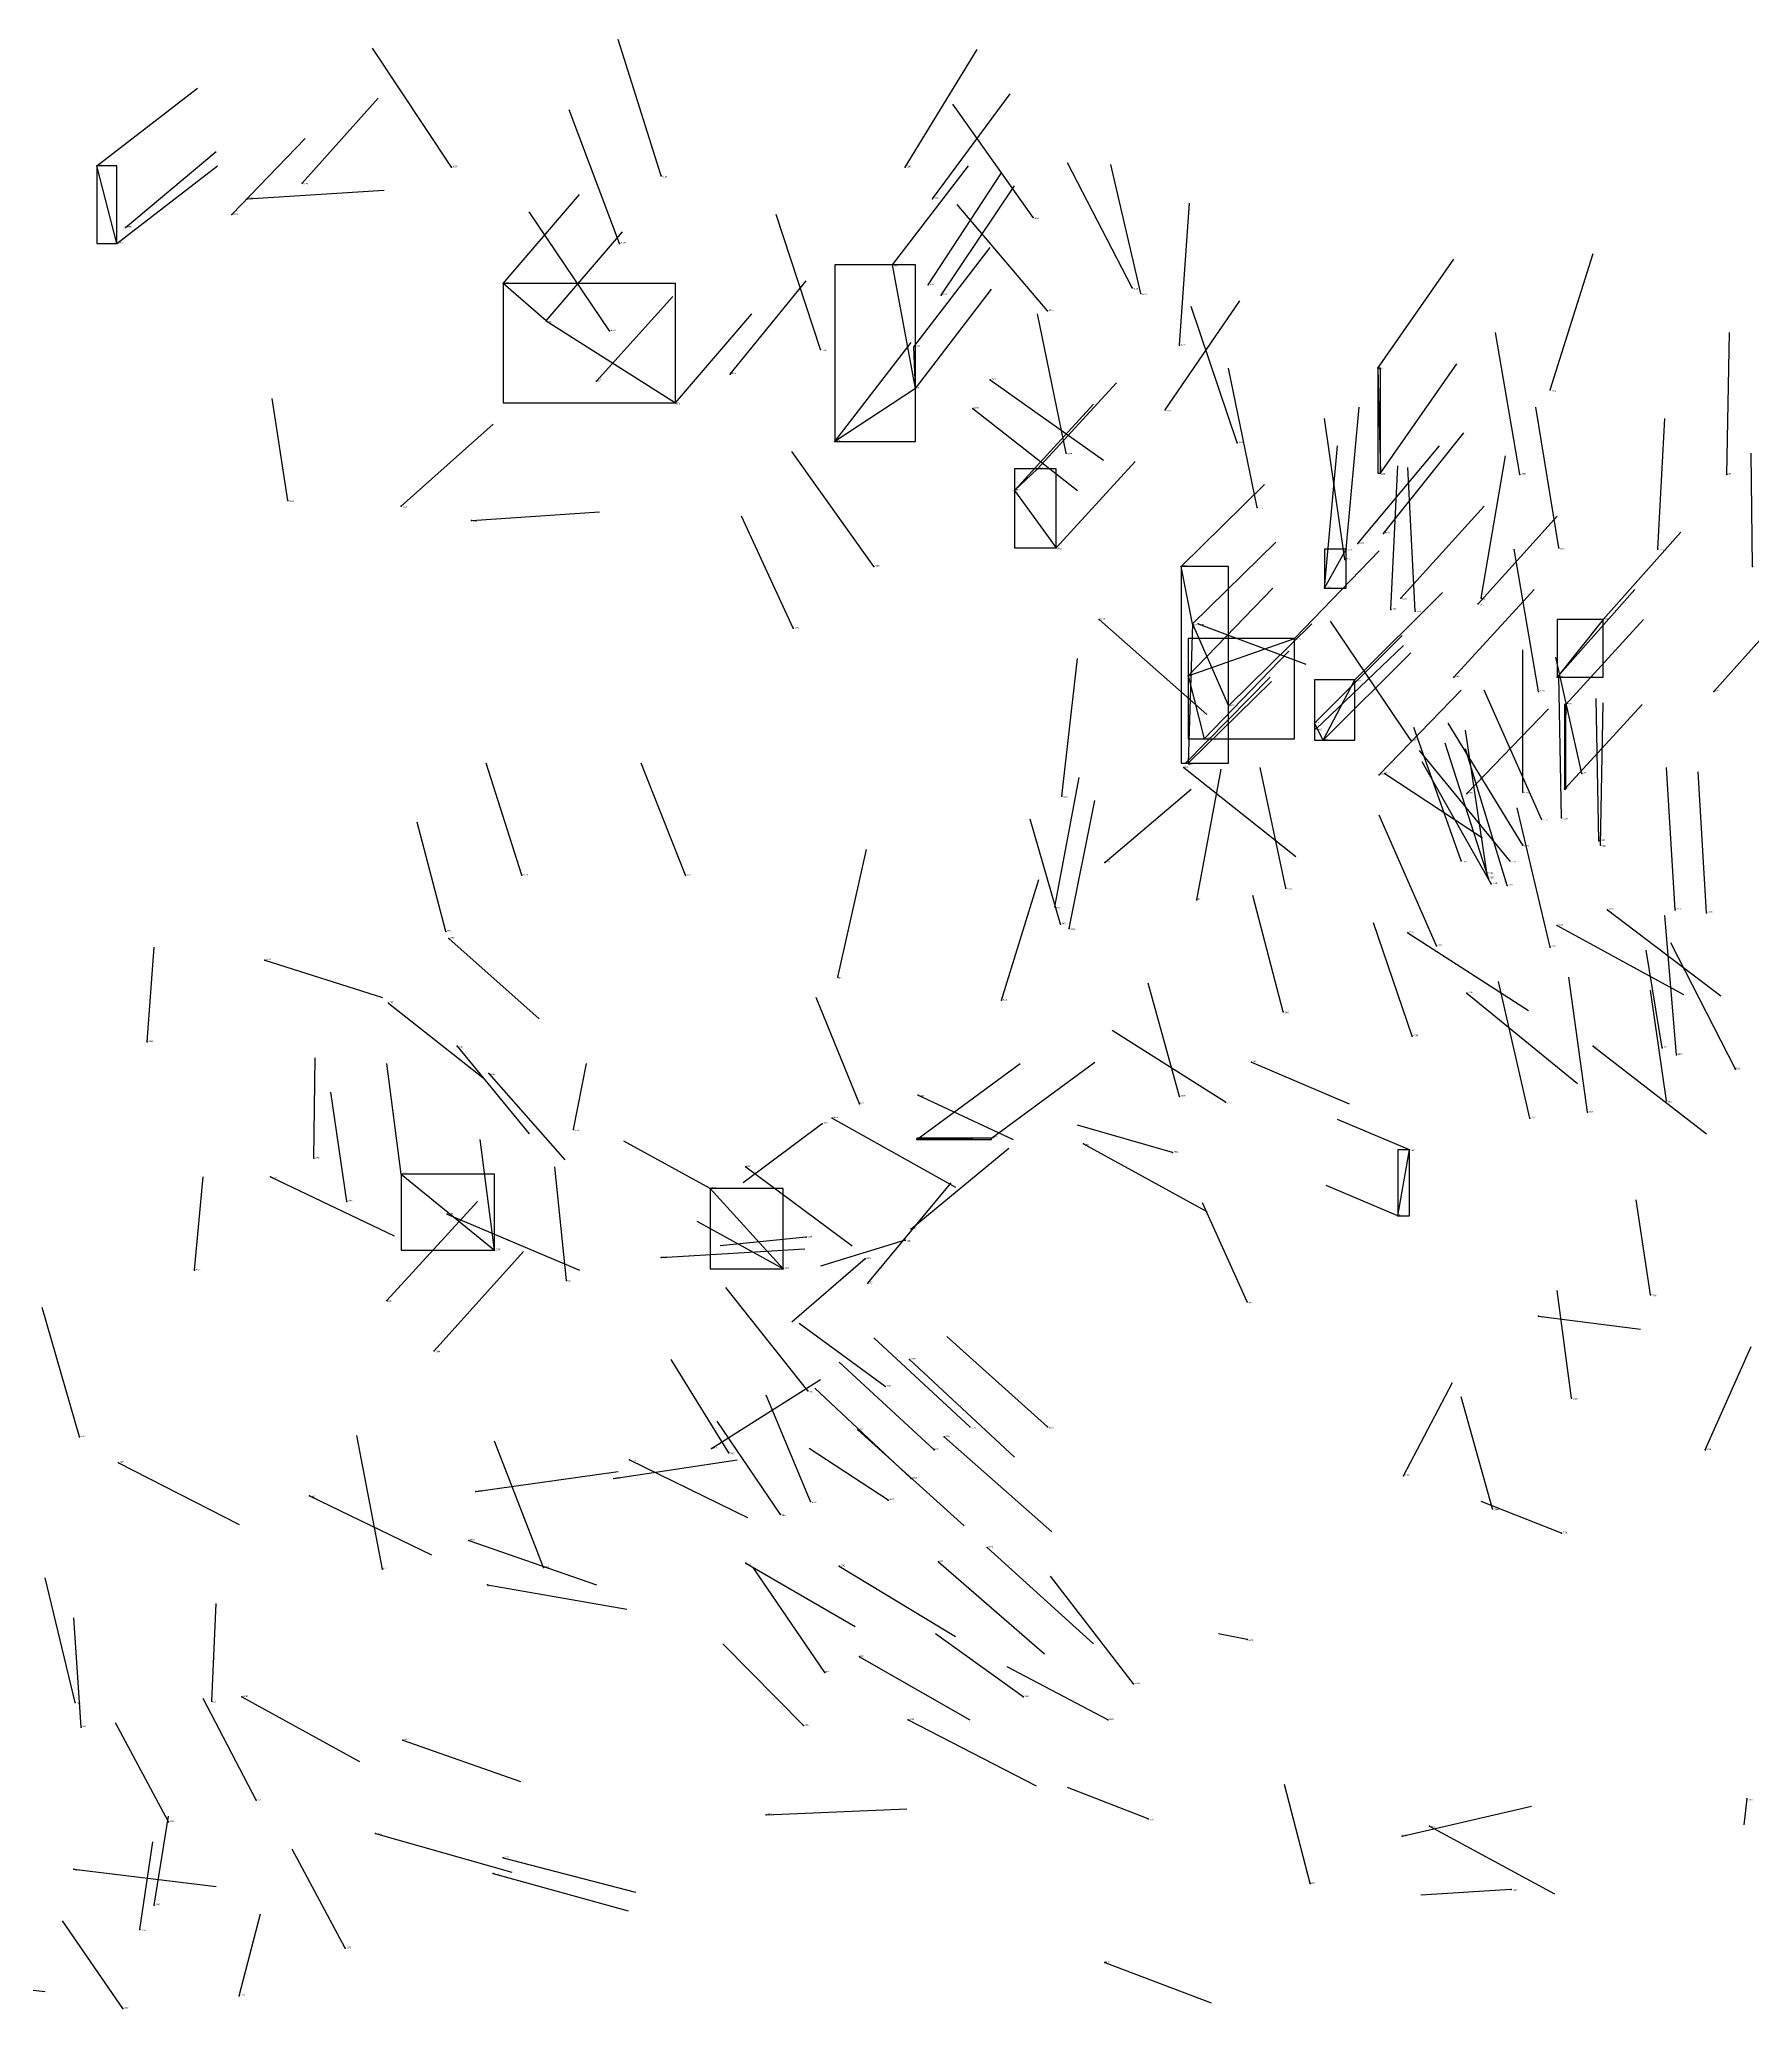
# Model space of a CAD drawing. Extents: x 59.1 to 70.8, y 600.3 to 605.1.
# Drawn here: x 61.235 to 62.428, y 603.716 to 605.087 of the extents above; entities that cross this region are included whole.
import ezdxf

# ---------------------------------------------------------------- set-up
doc = ezdxf.new("R2010")
doc.units = 0
for name, color, linetype in [('Clients', 3, 'CONTINUOUS'), ('Facilities', 3, 'CONTINUOUS'), ('Facilities_lines', 3, 'CONTINUOUS'), ('Min_max_boxes', 1, 'CONTINUOUS'), ('Normals', 1, 'CONTINUOUS'), ('Source_points', 5, 'CONTINUOUS'), ('Text', 3, 'CONTINUOUS')]:
    doc.layers.add(name, color=color, linetype=linetype)

msp = doc.modelspace()

# ---------------------------------------------------------------- linework, layer by layer
at = {"layer": 'Clients', "color": 5}
for p in [(61.275, 604.999, 457.229), (61.829, 604.93, 457.052), (61.558, 604.917, 456.92), (61.844, 604.873, 457.019), (61.678, 604.834, 456.999), (61.789, 604.807, 456.928), (61.93, 604.788, 456.965), (62.169, 604.785, 456.729), (61.943, 604.733, 456.991), (62.145, 604.732, 460.026), (62.03, 604.72, 456.937), (62.109, 604.67, 456.903), (62.151, 604.641, 456.849), (62.292, 604.643, 456.644), (62.063, 604.623, 456.929), (62.123, 604.611, 456.845), (62.046, 604.6, 456.766), (62.035, 604.583, 456.871), (62.297, 604.565, 456.701), (61.846, 604.321, 457.377), (62.189, 604.314, 460.9), (61.552, 604.244, 453.974), (61.753, 604.231, 457.969), (61.26, 603.929, 454.439)]:
    msp.add_point(p, dxfattribs=at)
at = {"layer": 'Facilities', "color": 3}
for p in [(61.522, 604.998, 459.392), (61.668, 604.992, 459.37), (61.838, 604.998, 457.149), (61.38, 604.976, 458.136), (61.418, 604.987, 456.957), (61.857, 604.976, 457.185), (61.369, 604.965, 457.099), (61.927, 604.963, 460.437), (61.295, 604.956, 457.148), (61.289, 604.945, 457.202), (61.639, 604.945, 459.293), (61.854, 604.916, 456.565), (61.863, 604.909, 456.713), (61.996, 604.914, 460.306), (62.002, 604.91, 457.872), (61.937, 604.898, 460.472), (61.588, 604.891, 456.952), (61.632, 604.884, 459.498), (61.779, 604.871, 459.21), (62.029, 604.874, 459.754), (61.716, 604.854, 456.981), (62.167, 604.858, 456.777), (61.623, 604.849, 456.987), (61.845, 604.844, 456.995), (61.897, 604.85, 460.519), (62.287, 604.843, 459.709), (61.885, 604.83, 460.569), (62.019, 604.829, 456.726), (61.95, 604.799, 459.043), (62.069, 604.806, 460.17), (62.266, 604.784, 457.962), (62.41, 604.784, 460.284), (61.914, 604.773, 456.916), (61.408, 604.766, 453.805), (61.487, 604.762, 457.308), (62.083, 604.761, 459.008), (61.536, 604.752, 458.11), (62.171, 604.743, 456.65), (62.153, 604.736, 456.72), (62.293, 604.733, 457.966), (62.362, 604.732, 460.613), (61.816, 604.72, 459.589), (62.144, 604.725, 458.962), (62.428, 604.72, 460.843), (62.13, 604.705, 460.041), (62.176, 604.69, 458.85), (62.183, 604.698, 456.712), (62.193, 604.689, 458.915), (62.237, 604.694, 456.641), (62.239, 604.698, 460.103), (61.76, 604.677, 453.87), (61.973, 604.683, 460.251), (62.038, 604.68, 456.94), (62.042, 604.68, 460.712), (62.324, 604.683, 456.658), (62.035, 604.644, 456.774), (62.22, 604.643, 456.691), (62.279, 604.633, 459.604), (62.401, 604.633, 456.62), (62.298, 604.624, 456.693), (62.124, 604.607, 456.898), (62.129, 604.599, 456.821), (62.19, 604.599, 459.836), (62.032, 604.58, 460.179), (62.033, 604.583, 456.818), (62.168, 604.575, 456.793), (62.172, 604.576, 460.505), (62.268, 604.563, 458.889), (62.309, 604.576, 460.473), (61.947, 604.56, 457.963), (62.229, 604.562, 456.747), (62.281, 604.544, 459.558), (62.295, 604.545, 458.752), (62.268, 604.526, 459.674), (62.321, 604.529, 458.69), (62.322, 604.526, 458.747), (61.977, 604.514, 457.193), (62.225, 604.515, 459.448), (62.259, 604.515, 459.838), (61.571, 604.505, 453.925), (61.685, 604.505, 453.83), (62.103, 604.496, 455.163), (62.243, 604.507, 459.078), (62.244, 604.503, 459.381), (62.246, 604.499, 459.502), (62.257, 604.498, 459.312), (61.942, 604.483, 458.097), (62.041, 604.488, 458.116), (62.327, 604.481, 460.169), (62.374, 604.481, 458.567), (61.946, 604.471, 453.807), (61.952, 604.468, 458.085), (62.292, 604.47, 460.373), (62.396, 604.479, 458.507), (61.518, 604.466, 453.894), (61.52, 604.461, 459.636), (62.188, 604.465, 460.366), (62.208, 604.456, 459.074), (62.287, 604.455, 459.195), (61.392, 604.446, 457.992), (61.791, 604.434, 458.142), (61.478, 604.416, 459.625), (61.905, 604.418, 458.019), (62.229, 604.423, 460.02), (62.101, 604.41, 455.111), (61.31, 604.389, 453.775), (61.526, 604.386, 459.578), (62.191, 604.393, 453.866), (62.317, 604.386, 460.11), (62.365, 604.385, 460.713), (62.079, 604.375, 460.689), (62.375, 604.38, 458.433), (61.548, 604.367, 459.518), (62.416, 604.37, 460.157), (61.806, 604.346, 453.939), (61.847, 604.352, 460.683), (62.029, 604.351, 455.253), (62.061, 604.347, 459.022), (62.368, 604.348, 455.217), (61.78, 604.332, 457.923), (61.787, 604.336, 457.567), (62.273, 604.336, 458.527), (62.313, 604.34, 458.445), (61.607, 604.328, 459.472), (61.898, 604.322, 457.347), (61.962, 604.318, 459.277), (61.426, 604.308, 453.947), (61.727, 604.302, 459.358), (62.024, 604.312, 460.559), (61.396, 604.295, 460.036), (61.487, 604.297, 453.957), (61.449, 604.278, 453.944), (61.702, 604.287, 457.948), (61.519, 604.269, 459.423), (62.181, 604.268, 460.866), (61.769, 604.253, 457.918), (61.838, 604.251, 457.999), (61.842, 604.259, 457.353), (61.668, 604.239, 457.663), (61.81, 604.238, 457.835), (61.343, 604.23, 453.949), (61.602, 604.223, 453.978), (61.812, 604.221, 457.401), (61.477, 604.209, 457.506), (62.076, 604.208, 455.037), (62.357, 604.213, 455.179), (62.279, 604.198, 460.564), (61.51, 604.174, 457.501), (61.841, 604.168, 459.528), (61.77, 604.146, 454.604), (61.824, 604.149, 457.993), (62.302, 604.141, 455.286), (61.263, 604.114, 454.608), (61.805, 604.119, 459.597), (61.865, 604.114, 459.516), (61.883, 604.121, 459.997), (61.937, 604.121, 460.024), (61.646, 604.098, 460.284), (61.703, 604.106, 457.341), (61.715, 604.103, 455.102), (61.858, 604.105, 460.01), (62.395, 604.105, 457.043), (61.29, 604.096, 460.005), (61.635, 604.085, 457.71), (61.842, 604.085, 459.95), (62.185, 604.087, 458.057), (61.423, 604.073, 459.931), (61.539, 604.076, 457.678), (61.772, 604.069, 455.308), (61.826, 604.07, 457.992), (61.751, 604.06, 455.055), (62.247, 604.064, 455.15), (61.534, 604.042, 459.887), (62.295, 604.047, 460.76), (61.895, 604.037, 459.749), (61.474, 604.022, 454.614), (61.586, 604.023, 454.554), (61.727, 604.026, 460.197), (61.792, 604.024, 460.319), (61.861, 604.027, 459.783), (61.547, 604.011, 457.987), (62.076, 603.973, 455.027), (61.806, 603.961, 460.043), (61.782, 603.95, 455.257), (61.376, 603.933, 460.016), (61.92, 603.933, 454.987), (61.997, 603.942, 455.146), (61.26, 603.929, 454.439), (61.355, 603.93, 454.185), (61.264, 603.912, 454.366), (61.767, 603.913, 455.063), (61.84, 603.917, 459.633), (61.979, 603.917, 460.533), (61.488, 603.903, 460.454), (61.386, 603.861, 455.297), (61.741, 603.851, 459.904), (62.424, 603.862, 454.977), (61.325, 603.846, 455.259), (61.469, 603.838, 459.32), (62.007, 603.848, 454.943), (62.184, 603.836, 456.685), (62.203, 603.843, 459.976), (61.259, 603.813, 459.409), (61.551, 603.81, 459.926), (61.558, 603.821, 459.874), (62.12, 603.803, 455.409), (62.26, 603.799, 456.603), (61.315, 603.788, 454.313), (61.305, 603.771, 454.319), (61.448, 603.758, 455.239), (61.977, 603.748, 460.426), (61.293, 603.716, 455.223), (61.374, 603.725, 454.369)]:
    msp.add_point(p, dxfattribs=at)
at = {"layer": 'Facilities_lines', "color": 3}
for p, q in [((61.289, 604.945, 457.202), (61.275, 604.999, 457.229)), ((61.845, 604.844, 456.995), (61.829, 604.93, 457.052)), ((61.588, 604.891, 456.952), (61.558, 604.917, 456.92)), ((61.588, 604.891, 456.952), (61.678, 604.834, 456.999)), ((61.845, 604.844, 456.995), (61.844, 604.873, 457.019)), ((62.167, 604.858, 456.777), (62.169, 604.785, 456.729)), ((61.845, 604.844, 456.995), (61.789, 604.807, 456.928)), ((61.914, 604.773, 456.916), (61.93, 604.788, 456.965)), ((61.914, 604.773, 456.916), (61.943, 604.733, 456.991)), ((62.13, 604.705, 460.041), (62.145, 604.732, 460.026)), ((62.038, 604.68, 456.94), (62.03, 604.72, 456.937)), ((62.038, 604.68, 456.94), (62.035, 604.583, 456.871)), ((62.038, 604.68, 456.94), (62.063, 604.623, 456.929)), ((62.324, 604.683, 456.658), (62.292, 604.643, 456.644)), ((62.035, 604.644, 456.774), (62.109, 604.67, 456.903)), ((62.035, 604.644, 456.774), (62.046, 604.6, 456.766)), ((62.129, 604.599, 456.821), (62.151, 604.641, 456.849)), ((62.298, 604.624, 456.693), (62.297, 604.565, 456.701)), ((62.129, 604.599, 456.821), (62.123, 604.611, 456.845)), ((61.898, 604.322, 457.347), (61.846, 604.321, 457.377)), ((62.181, 604.268, 460.866), (62.189, 604.314, 460.9)), ((61.487, 604.297, 453.957), (61.552, 604.244, 453.974)), ((61.702, 604.287, 457.948), (61.753, 604.231, 457.969)), ((61.26, 603.929, 454.439), (61.26, 603.929, 454.439))]:
    msp.add_line(p, q, dxfattribs=at)
at = {"layer": 'Min_max_boxes', "color": 1}
for p, q in [((61.289, 604.999, 457.202), (61.275, 604.999, 457.202)), ((61.275, 604.999, 457.202), (61.275, 604.945, 457.202)), ((61.289, 604.999, 457.229), (61.275, 604.999, 457.229)), ((61.275, 604.999, 457.229), (61.275, 604.945, 457.229)), ((61.275, 604.999, 457.202), (61.275, 604.999, 457.229)), ((61.289, 604.945, 457.202), (61.289, 604.999, 457.202)), ((61.289, 604.945, 457.229), (61.289, 604.999, 457.229)), ((61.289, 604.999, 457.202), (61.289, 604.999, 457.229)), ((61.275, 604.945, 457.202), (61.289, 604.945, 457.202)), ((61.275, 604.945, 457.229), (61.289, 604.945, 457.229)), ((61.275, 604.945, 457.202), (61.275, 604.945, 457.229)), ((61.289, 604.945, 457.202), (61.289, 604.945, 457.229)), ((61.845, 604.93, 456.928), (61.789, 604.93, 456.928)), ((61.789, 604.93, 456.928), (61.789, 604.807, 456.928)), ((61.845, 604.93, 457.052), (61.789, 604.93, 457.052)), ((61.789, 604.93, 457.052), (61.789, 604.807, 457.052)), ((61.789, 604.93, 456.928), (61.789, 604.93, 457.052)), ((61.845, 604.807, 456.928), (61.845, 604.93, 456.928)), ((61.845, 604.807, 457.052), (61.845, 604.93, 457.052)), ((61.845, 604.93, 456.928), (61.845, 604.93, 457.052)), ((61.678, 604.917, 456.92), (61.558, 604.917, 456.92)), ((61.558, 604.917, 456.92), (61.558, 604.834, 456.92)), ((61.678, 604.917, 456.999), (61.558, 604.917, 456.999)), ((61.558, 604.917, 456.999), (61.558, 604.834, 456.999)), ((61.558, 604.917, 456.92), (61.558, 604.917, 456.999)), ((61.678, 604.834, 456.92), (61.678, 604.917, 456.92)), ((61.678, 604.834, 456.999), (61.678, 604.917, 456.999)), ((61.678, 604.917, 456.92), (61.678, 604.917, 456.999)), ((62.169, 604.858, 456.729), (62.167, 604.858, 456.729)), ((62.167, 604.858, 456.729), (62.167, 604.785, 456.729)), ((62.169, 604.858, 456.777), (62.167, 604.858, 456.777)), ((62.167, 604.858, 456.777), (62.167, 604.785, 456.777)), ((62.167, 604.858, 456.729), (62.167, 604.858, 456.777)), ((62.169, 604.785, 456.729), (62.169, 604.858, 456.729)), ((62.169, 604.785, 456.777), (62.169, 604.858, 456.777)), ((62.169, 604.858, 456.729), (62.169, 604.858, 456.777)), ((61.558, 604.834, 456.92), (61.678, 604.834, 456.92)), ((61.558, 604.834, 456.999), (61.678, 604.834, 456.999)), ((61.558, 604.834, 456.92), (61.558, 604.834, 456.999)), ((61.678, 604.834, 456.92), (61.678, 604.834, 456.999)), ((61.789, 604.807, 456.928), (61.845, 604.807, 456.928)), ((61.789, 604.807, 457.052), (61.845, 604.807, 457.052)), ((61.789, 604.807, 456.928), (61.789, 604.807, 457.052)), ((61.845, 604.807, 456.928), (61.845, 604.807, 457.052)), ((61.943, 604.788, 456.916), (61.914, 604.788, 456.916)), ((61.914, 604.788, 456.916), (61.914, 604.733, 456.916)), ((61.943, 604.788, 456.991), (61.914, 604.788, 456.991)), ((61.914, 604.788, 456.991), (61.914, 604.733, 456.991)), ((61.914, 604.788, 456.916), (61.914, 604.788, 456.991)), ((61.943, 604.733, 456.916), (61.943, 604.788, 456.916)), ((61.943, 604.733, 456.991), (61.943, 604.788, 456.991)), ((61.943, 604.788, 456.916), (61.943, 604.788, 456.991)), ((62.167, 604.785, 456.729), (62.169, 604.785, 456.729)), ((62.167, 604.785, 456.777), (62.169, 604.785, 456.777)), ((62.167, 604.785, 456.729), (62.167, 604.785, 456.777)), ((62.169, 604.785, 456.729), (62.169, 604.785, 456.777)), ((61.914, 604.733, 456.916), (61.943, 604.733, 456.916)), ((61.914, 604.733, 456.991), (61.943, 604.733, 456.991)), ((61.914, 604.733, 456.916), (61.914, 604.733, 456.991)), ((61.943, 604.733, 456.916), (61.943, 604.733, 456.991)), ((62.145, 604.732, 460.026), (62.13, 604.732, 460.026)), ((62.13, 604.732, 460.026), (62.13, 604.705, 460.026)), ((62.145, 604.732, 460.041), (62.13, 604.732, 460.041)), ((62.13, 604.732, 460.041), (62.13, 604.705, 460.041)), ((62.13, 604.732, 460.026), (62.13, 604.732, 460.041)), ((62.145, 604.705, 460.026), (62.145, 604.732, 460.026)), ((62.145, 604.705, 460.041), (62.145, 604.732, 460.041)), ((62.145, 604.732, 460.026), (62.145, 604.732, 460.041)), ((62.063, 604.72, 456.871), (62.03, 604.72, 456.871)), ((62.03, 604.72, 456.871), (62.03, 604.583, 456.871)), ((62.063, 604.72, 456.94), (62.03, 604.72, 456.94)), ((62.03, 604.72, 456.94), (62.03, 604.583, 456.94)), ((62.03, 604.72, 456.871), (62.03, 604.72, 456.94)), ((62.063, 604.583, 456.871), (62.063, 604.72, 456.871)), ((62.063, 604.583, 456.94), (62.063, 604.72, 456.94)), ((62.063, 604.72, 456.871), (62.063, 604.72, 456.94)), ((62.13, 604.705, 460.026), (62.145, 604.705, 460.026)), ((62.13, 604.705, 460.041), (62.145, 604.705, 460.041)), ((62.13, 604.705, 460.026), (62.13, 604.705, 460.041)), ((62.145, 604.705, 460.026), (62.145, 604.705, 460.041)), ((62.324, 604.683, 456.644), (62.292, 604.683, 456.644)), ((62.292, 604.683, 456.644), (62.292, 604.643, 456.644)), ((62.324, 604.683, 456.658), (62.292, 604.683, 456.658)), ((62.292, 604.683, 456.658), (62.292, 604.643, 456.658)), ((62.292, 604.683, 456.644), (62.292, 604.683, 456.658)), ((62.324, 604.643, 456.644), (62.324, 604.683, 456.644)), ((62.324, 604.643, 456.658), (62.324, 604.683, 456.658)), ((62.324, 604.683, 456.644), (62.324, 604.683, 456.658)), ((62.109, 604.67, 456.766), (62.035, 604.67, 456.766)), ((62.035, 604.67, 456.766), (62.035, 604.6, 456.766)), ((62.109, 604.67, 456.903), (62.035, 604.67, 456.903)), ((62.035, 604.67, 456.903), (62.035, 604.6, 456.903)), ((62.035, 604.67, 456.766), (62.035, 604.67, 456.903)), ((62.109, 604.6, 456.766), (62.109, 604.67, 456.766)), ((62.109, 604.6, 456.903), (62.109, 604.67, 456.903)), ((62.109, 604.67, 456.766), (62.109, 604.67, 456.903)), ((62.151, 604.641, 456.821), (62.123, 604.641, 456.821)), ((62.123, 604.641, 456.821), (62.123, 604.599, 456.821)), ((62.151, 604.641, 456.849), (62.123, 604.641, 456.849)), ((62.123, 604.641, 456.849), (62.123, 604.599, 456.849)), ((62.123, 604.641, 456.821), (62.123, 604.641, 456.849)), ((62.151, 604.599, 456.821), (62.151, 604.641, 456.821)), ((62.151, 604.599, 456.849), (62.151, 604.641, 456.849)), ((62.151, 604.641, 456.821), (62.151, 604.641, 456.849)), ((62.292, 604.643, 456.644), (62.324, 604.643, 456.644)), ((62.292, 604.643, 456.658), (62.324, 604.643, 456.658)), ((62.292, 604.643, 456.644), (62.292, 604.643, 456.658)), ((62.324, 604.643, 456.644), (62.324, 604.643, 456.658)), ((62.298, 604.624, 456.693), (62.297, 604.624, 456.693)), ((62.297, 604.624, 456.693), (62.297, 604.565, 456.693)), ((62.298, 604.624, 456.701), (62.297, 604.624, 456.701)), ((62.297, 604.624, 456.701), (62.297, 604.565, 456.701)), ((62.297, 604.624, 456.693), (62.297, 604.624, 456.701)), ((62.298, 604.565, 456.693), (62.298, 604.624, 456.693)), ((62.298, 604.565, 456.701), (62.298, 604.624, 456.701)), ((62.298, 604.624, 456.693), (62.298, 604.624, 456.701)), ((62.035, 604.6, 456.766), (62.109, 604.6, 456.766)), ((62.035, 604.6, 456.903), (62.109, 604.6, 456.903)), ((62.035, 604.6, 456.766), (62.035, 604.6, 456.903)), ((62.109, 604.6, 456.766), (62.109, 604.6, 456.903)), ((62.123, 604.599, 456.821), (62.151, 604.599, 456.821)), ((62.123, 604.599, 456.849), (62.151, 604.599, 456.849)), ((62.123, 604.599, 456.821), (62.123, 604.599, 456.849)), ((62.151, 604.599, 456.821), (62.151, 604.599, 456.849)), ((62.03, 604.583, 456.871), (62.063, 604.583, 456.871)), ((62.03, 604.583, 456.94), (62.063, 604.583, 456.94)), ((62.03, 604.583, 456.871), (62.03, 604.583, 456.94)), ((62.063, 604.583, 456.871), (62.063, 604.583, 456.94)), ((62.297, 604.565, 456.693), (62.298, 604.565, 456.693)), ((62.297, 604.565, 456.701), (62.298, 604.565, 456.701)), ((62.297, 604.565, 456.693), (62.297, 604.565, 456.701)), ((62.298, 604.565, 456.693), (62.298, 604.565, 456.701)), ((61.898, 604.322, 457.347), (61.846, 604.322, 457.347)), ((61.846, 604.322, 457.347), (61.846, 604.321, 457.347)), ((61.898, 604.322, 457.377), (61.846, 604.322, 457.377)), ((61.846, 604.322, 457.377), (61.846, 604.321, 457.377)), ((61.846, 604.322, 457.347), (61.846, 604.322, 457.377)), ((61.846, 604.321, 457.347), (61.898, 604.321, 457.347)), ((61.846, 604.321, 457.377), (61.898, 604.321, 457.377)), ((61.846, 604.321, 457.347), (61.846, 604.321, 457.377)), ((61.898, 604.321, 457.347), (61.898, 604.322, 457.347)), ((61.898, 604.321, 457.377), (61.898, 604.322, 457.377)), ((61.898, 604.322, 457.347), (61.898, 604.322, 457.377)), ((61.898, 604.321, 457.347), (61.898, 604.321, 457.377)), ((62.189, 604.314, 460.866), (62.181, 604.314, 460.866)), ((62.181, 604.314, 460.866), (62.181, 604.268, 460.866)), ((62.189, 604.314, 460.9), (62.181, 604.314, 460.9)), ((62.181, 604.314, 460.9), (62.181, 604.268, 460.9)), ((62.181, 604.314, 460.866), (62.181, 604.314, 460.9)), ((62.189, 604.268, 460.866), (62.189, 604.314, 460.866)), ((62.189, 604.268, 460.9), (62.189, 604.314, 460.9)), ((62.189, 604.314, 460.866), (62.189, 604.314, 460.9)), ((61.552, 604.297, 453.957), (61.487, 604.297, 453.957)), ((61.487, 604.297, 453.957), (61.487, 604.244, 453.957)), ((61.552, 604.297, 453.974), (61.487, 604.297, 453.974)), ((61.487, 604.297, 453.974), (61.487, 604.244, 453.974)), ((61.487, 604.297, 453.957), (61.487, 604.297, 453.974)), ((61.552, 604.244, 453.957), (61.552, 604.297, 453.957)), ((61.552, 604.244, 453.974), (61.552, 604.297, 453.974)), ((61.552, 604.297, 453.957), (61.552, 604.297, 453.974)), ((61.753, 604.287, 457.948), (61.702, 604.287, 457.948)), ((61.702, 604.287, 457.948), (61.702, 604.231, 457.948)), ((61.753, 604.287, 457.969), (61.702, 604.287, 457.969)), ((61.702, 604.287, 457.969), (61.702, 604.231, 457.969)), ((61.702, 604.287, 457.948), (61.702, 604.287, 457.969)), ((61.753, 604.231, 457.948), (61.753, 604.287, 457.948)), ((61.753, 604.231, 457.969), (61.753, 604.287, 457.969)), ((61.753, 604.287, 457.948), (61.753, 604.287, 457.969)), ((62.181, 604.268, 460.866), (62.189, 604.268, 460.866)), ((62.181, 604.268, 460.9), (62.189, 604.268, 460.9)), ((62.181, 604.268, 460.866), (62.181, 604.268, 460.9)), ((62.189, 604.268, 460.866), (62.189, 604.268, 460.9)), ((61.487, 604.244, 453.957), (61.552, 604.244, 453.957)), ((61.487, 604.244, 453.974), (61.552, 604.244, 453.974)), ((61.487, 604.244, 453.957), (61.487, 604.244, 453.974)), ((61.552, 604.244, 453.957), (61.552, 604.244, 453.974)), ((61.702, 604.231, 457.948), (61.753, 604.231, 457.948)), ((61.702, 604.231, 457.969), (61.753, 604.231, 457.969)), ((61.702, 604.231, 457.948), (61.702, 604.231, 457.969)), ((61.753, 604.231, 457.948), (61.753, 604.231, 457.969)), ((61.26, 603.929, 454.439), (61.26, 603.929, 454.439)), ((61.26, 603.929, 454.439), (61.26, 603.929, 454.439)), ((61.26, 603.929, 454.439), (61.26, 603.929, 454.439)), ((61.26, 603.929, 454.439), (61.26, 603.929, 454.439)), ((61.26, 603.929, 454.439), (61.26, 603.929, 454.439)), ((61.26, 603.929, 454.439), (61.26, 603.929, 454.439)), ((61.26, 603.929, 454.439), (61.26, 603.929, 454.439)), ((61.26, 603.929, 454.439), (61.26, 603.929, 454.439)), ((61.26, 603.929, 454.439), (61.26, 603.929, 454.439)), ((61.26, 603.929, 454.439), (61.26, 603.929, 454.439)), ((61.26, 603.929, 454.439), (61.26, 603.929, 454.439)), ((61.26, 603.929, 454.439), (61.26, 603.929, 454.439))]:
    msp.add_line(p, q, dxfattribs=at)
at = {"layer": 'Normals', "color": 1}
for p, q in [((61.668, 604.992, 459.37), (61.638, 605.087, 459.362)), ((61.522, 604.998, 459.392), (61.467, 605.081, 459.385)), ((61.838, 604.998, 457.149), (61.888, 605.08, 457.178)), ((61.275, 604.999, 457.229), (61.345, 605.053, 457.276)), ((61.418, 604.987, 456.957), (61.471, 605.046, 457.018)), ((61.857, 604.976, 457.185), (61.911, 605.049, 457.226)), ((61.639, 604.945, 459.293), (61.604, 605.038, 459.286)), ((61.927, 604.963, 460.437), (61.871, 605.042, 460.462)), ((61.369, 604.965, 457.099), (61.42, 605.018, 457.167)), ((61.295, 604.956, 457.148), (61.358, 605.009, 457.205)), ((61.289, 604.945, 457.202), (61.359, 604.999, 457.249)), ((61.829, 604.93, 457.052), (61.882, 604.999, 457.102)), ((61.854, 604.916, 456.565), (61.905, 604.994, 456.601)), ((61.996, 604.914, 460.306), (61.951, 605.001, 460.327)), ((62.002, 604.91, 457.872), (61.981, 605, 457.91)), ((61.38, 604.976, 458.136), (61.475, 604.982, 458.104)), ((61.558, 604.917, 456.92), (61.611, 604.979, 456.978)), ((61.863, 604.909, 456.713), (61.914, 604.985, 456.753)), ((61.632, 604.884, 459.498), (61.576, 604.967, 459.497)), ((61.779, 604.871, 459.21), (61.748, 604.965, 459.196)), ((61.937, 604.898, 460.472), (61.874, 604.972, 460.493)), ((62.029, 604.874, 459.754), (62.036, 604.973, 459.744)), ((61.588, 604.891, 456.952), (61.641, 604.953, 457.01)), ((61.844, 604.873, 457.019), (61.897, 604.942, 457.069)), ((62.167, 604.858, 456.777), (62.22, 604.934, 456.815)), ((62.287, 604.843, 459.709), (62.317, 604.938, 459.709)), ((61.716, 604.854, 456.981), (61.769, 604.919, 457.035)), ((61.623, 604.849, 456.987), (61.676, 604.908, 457.047)), ((61.845, 604.844, 456.995), (61.898, 604.913, 457.045)), ((61.678, 604.834, 456.999), (61.731, 604.896, 457.057)), ((61.95, 604.799, 459.043), (61.93, 604.896, 459.03)), ((62.019, 604.829, 456.726), (62.071, 604.905, 456.766)), ((62.069, 604.806, 460.17), (62.037, 604.901, 460.175)), ((62.266, 604.784, 457.962), (62.249, 604.883, 457.962)), ((62.41, 604.784, 460.284), (62.412, 604.883, 460.297)), ((61.789, 604.807, 456.928), (61.842, 604.876, 456.978)), ((62.083, 604.761, 459.008), (62.063, 604.858, 458.996)), ((62.169, 604.785, 456.729), (62.222, 604.861, 456.767)), ((61.408, 604.766, 453.805), (61.397, 604.837, 453.874)), ((61.897, 604.85, 460.519), (61.976, 604.794, 460.493)), ((61.93, 604.788, 456.965), (61.985, 604.848, 457.022)), ((61.885, 604.83, 460.569), (61.958, 604.773, 460.53)), ((61.914, 604.773, 456.916), (61.969, 604.833, 456.973)), ((62.144, 604.725, 458.962), (62.13, 604.823, 458.952)), ((62.145, 604.732, 460.026), (62.154, 604.831, 460.014)), ((62.293, 604.733, 457.966), (62.277, 604.831, 457.955)), ((62.362, 604.732, 460.613), (62.367, 604.823, 460.654)), ((61.487, 604.762, 457.308), (61.551, 604.819, 457.36)), ((62.171, 604.743, 456.65), (62.227, 604.813, 456.694)), ((61.816, 604.72, 459.589), (61.759, 604.8, 459.609)), ((62.13, 604.705, 460.041), (62.139, 604.804, 460.029)), ((62.153, 604.736, 456.72), (62.21, 604.804, 456.766)), ((62.239, 604.698, 460.103), (62.256, 604.797, 460.099)), ((62.428, 604.72, 460.843), (62.427, 604.799, 460.904)), ((61.943, 604.733, 456.991), (61.998, 604.793, 457.048)), ((62.176, 604.69, 458.85), (62.181, 604.79, 458.842)), ((62.193, 604.689, 458.915), (62.188, 604.789, 458.909)), ((62.03, 604.72, 456.937), (62.088, 604.777, 456.995)), ((61.536, 604.752, 458.11), (61.625, 604.758, 458.064)), ((61.76, 604.677, 453.87), (61.724, 604.755, 453.921)), ((62.183, 604.698, 456.712), (62.241, 604.762, 456.762)), ((62.237, 604.694, 456.641), (62.292, 604.755, 456.697)), ((62.324, 604.683, 456.658), (62.378, 604.744, 456.715)), ((62.038, 604.68, 456.94), (62.096, 604.737, 456.998)), ((62.109, 604.67, 456.903), (62.168, 604.731, 456.956)), ((62.279, 604.633, 459.604), (62.262, 604.732, 459.606)), ((62.035, 604.644, 456.774), (62.094, 604.705, 456.827)), ((62.151, 604.641, 456.849), (62.212, 604.702, 456.9)), ((62.22, 604.643, 456.691), (62.276, 604.704, 456.747)), ((62.292, 604.643, 456.644), (62.346, 604.704, 456.701)), ((62.401, 604.633, 456.62), (62.453, 604.691, 456.683)), ((61.973, 604.683, 460.251), (62.048, 604.617, 460.244)), ((62.042, 604.68, 460.712), (62.117, 604.652, 460.652)), ((62.063, 604.623, 456.929), (62.121, 604.68, 456.987)), ((62.19, 604.599, 459.836), (62.134, 604.682, 459.84)), ((62.298, 604.624, 456.693), (62.352, 604.683, 456.752)), ((62.046, 604.6, 456.766), (62.105, 604.661, 456.819)), ((62.123, 604.611, 456.845), (62.184, 604.672, 456.896)), ((62.124, 604.607, 456.898), (62.185, 604.665, 456.952)), ((62.129, 604.599, 456.821), (62.19, 604.66, 456.872)), ((62.268, 604.563, 458.889), (62.268, 604.662, 458.876)), ((61.947, 604.56, 457.963), (61.958, 604.656, 457.937)), ((62.309, 604.576, 460.473), (62.291, 604.657, 460.529)), ((62.033, 604.583, 456.818), (62.092, 604.643, 456.872)), ((62.035, 604.583, 456.871), (62.093, 604.64, 456.929)), ((62.168, 604.575, 456.793), (62.225, 604.634, 456.85)), ((62.281, 604.544, 459.558), (62.241, 604.634, 459.575)), ((62.295, 604.545, 458.752), (62.293, 604.644, 458.737)), ((62.229, 604.562, 456.747), (62.286, 604.621, 456.805)), ((62.297, 604.565, 456.701), (62.351, 604.624, 456.76)), ((62.321, 604.529, 458.69), (62.319, 604.628, 458.678)), ((62.322, 604.526, 458.747), (62.324, 604.625, 458.731)), ((62.225, 604.515, 459.448), (62.192, 604.608, 459.464)), ((62.268, 604.526, 459.674), (62.216, 604.611, 459.672)), ((62.243, 604.507, 459.078), (62.228, 604.606, 459.072)), ((62.259, 604.515, 459.838), (62.196, 604.592, 459.83)), ((62.244, 604.503, 459.381), (62.214, 604.597, 459.397)), ((62.257, 604.498, 459.312), (62.228, 604.593, 459.325)), ((61.571, 604.505, 453.925), (61.546, 604.583, 453.983)), ((61.685, 604.505, 453.83), (61.654, 604.583, 453.885)), ((62.032, 604.58, 460.179), (62.11, 604.518, 460.182)), ((62.041, 604.488, 458.116), (62.058, 604.579, 458.078)), ((62.103, 604.496, 455.163), (62.085, 604.58, 455.214)), ((62.246, 604.499, 459.502), (62.198, 604.584, 459.524)), ((62.374, 604.481, 458.567), (62.368, 604.58, 458.552)), ((62.396, 604.479, 458.507), (62.39, 604.577, 458.49)), ((61.942, 604.483, 458.097), (61.959, 604.573, 458.058)), ((61.977, 604.514, 457.193), (62.037, 604.565, 457.255)), ((62.172, 604.576, 460.505), (62.24, 604.531, 460.447)), ((61.952, 604.468, 458.085), (61.97, 604.557, 458.043)), ((62.287, 604.455, 459.195), (62.264, 604.552, 459.197)), ((61.518, 604.466, 453.894), (61.498, 604.542, 453.956)), ((61.946, 604.471, 453.807), (61.925, 604.544, 453.872)), ((62.208, 604.456, 459.074), (62.168, 604.547, 459.064)), ((61.791, 604.434, 458.142), (61.811, 604.523, 458.101)), ((61.905, 604.418, 458.019), (61.931, 604.502, 457.972)), ((62.101, 604.41, 455.111), (62.08, 604.491, 455.166)), ((62.327, 604.481, 460.169), (62.406, 604.421, 460.182)), ((62.191, 604.393, 453.866), (62.164, 604.472, 453.922)), ((62.292, 604.47, 460.373), (62.38, 604.422, 460.368)), ((62.375, 604.38, 458.433), (62.367, 604.477, 458.408)), ((61.31, 604.389, 453.775), (61.315, 604.455, 453.85)), ((61.52, 604.461, 459.636), (61.583, 604.405, 459.583)), ((62.188, 604.465, 460.366), (62.272, 604.411, 460.364)), ((62.365, 604.385, 460.713), (62.354, 604.453, 460.786)), ((62.416, 604.37, 460.157), (62.371, 604.458, 460.174)), ((61.392, 604.446, 457.992), (61.474, 604.42, 457.941)), ((62.029, 604.351, 455.253), (62.007, 604.43, 455.31)), ((62.273, 604.336, 458.527), (62.251, 604.431, 458.506)), ((62.313, 604.34, 458.445), (62.3, 604.434, 458.414)), ((61.478, 604.416, 459.625), (61.544, 604.364, 459.571)), ((61.806, 604.346, 453.939), (61.776, 604.42, 453.999)), ((62.229, 604.423, 460.02), (62.306, 604.36, 460.01)), ((62.368, 604.348, 455.217), (62.357, 604.425, 455.28)), ((61.526, 604.386, 459.578), (61.576, 604.325, 459.517)), ((62.061, 604.347, 459.022), (61.982, 604.397, 458.986)), ((62.317, 604.386, 460.11), (62.396, 604.325, 460.104)), ((61.426, 604.308, 453.947), (61.427, 604.378, 454.018)), ((61.487, 604.297, 453.957), (61.477, 604.374, 454.02)), ((61.607, 604.328, 459.472), (61.616, 604.374, 459.56)), ((61.846, 604.321, 457.377), (61.918, 604.374, 457.423)), ((61.898, 604.322, 457.347), (61.97, 604.375, 457.393)), ((62.079, 604.375, 460.689), (62.147, 604.346, 460.621)), ((61.548, 604.367, 459.518), (61.601, 604.307, 459.458)), ((61.449, 604.278, 453.944), (61.438, 604.354, 454.008)), ((61.847, 604.352, 460.683), (61.913, 604.321, 460.615)), ((61.78, 604.332, 457.923), (61.725, 604.291, 457.996)), ((61.787, 604.336, 457.567), (61.873, 604.288, 457.549)), ((62.024, 604.312, 460.559), (61.958, 604.331, 460.632)), ((62.189, 604.314, 460.9), (62.139, 604.335, 460.984)), ((61.552, 604.244, 453.974), (61.542, 604.321, 454.037)), ((61.702, 604.287, 457.948), (61.642, 604.32, 458.021)), ((61.962, 604.318, 459.277), (62.048, 604.271, 459.295)), ((61.602, 604.223, 453.978), (61.594, 604.302, 454.039)), ((61.727, 604.302, 459.358), (61.801, 604.247, 459.318)), ((61.842, 604.259, 457.353), (61.91, 604.315, 457.401)), ((61.343, 604.23, 453.949), (61.349, 604.295, 454.025)), ((61.396, 604.295, 460.036), (61.482, 604.254, 460.007)), ((61.812, 604.221, 457.401), (61.87, 604.291, 457.443)), ((62.181, 604.268, 460.866), (62.131, 604.289, 460.95)), ((61.477, 604.209, 457.506), (61.54, 604.278, 457.541)), ((62.076, 604.208, 455.037), (62.045, 604.277, 455.102)), ((62.357, 604.213, 455.179), (62.347, 604.279, 455.253)), ((61.519, 604.269, 459.423), (61.611, 604.23, 459.415)), ((61.753, 604.231, 457.969), (61.693, 604.264, 458.042)), ((61.769, 604.253, 457.918), (61.709, 604.247, 457.998)), ((61.838, 604.251, 457.999), (61.779, 604.233, 458.078)), ((61.51, 604.174, 457.501), (61.572, 604.243, 457.538)), ((61.668, 604.239, 457.663), (61.768, 604.245, 457.656)), ((61.81, 604.238, 457.835), (61.759, 604.194, 457.909)), ((61.77, 604.146, 454.604), (61.713, 604.218, 454.644)), ((62.302, 604.141, 455.286), (62.292, 604.216, 455.352)), ((61.263, 604.114, 454.608), (61.237, 604.204, 454.642)), ((61.824, 604.149, 457.993), (61.764, 604.193, 458.06)), ((62.279, 604.198, 460.564), (62.35, 604.189, 460.494)), ((61.883, 604.121, 459.997), (61.816, 604.183, 460.039)), ((61.937, 604.121, 460.024), (61.867, 604.184, 460.058)), ((61.715, 604.103, 455.102), (61.675, 604.168, 455.166)), ((61.858, 604.105, 460.01), (61.792, 604.166, 460.054)), ((61.841, 604.168, 459.528), (61.914, 604.1, 459.535)), ((62.395, 604.105, 457.043), (62.427, 604.177, 457.105)), ((61.703, 604.106, 457.341), (61.779, 604.154, 457.385)), ((62.185, 604.087, 458.057), (62.219, 604.152, 457.989)), ((61.772, 604.069, 455.308), (61.741, 604.143, 455.368)), ((61.842, 604.085, 459.95), (61.775, 604.148, 459.989)), ((62.247, 604.064, 455.15), (62.225, 604.142, 455.208)), ((61.751, 604.06, 455.055), (61.707, 604.125, 455.116)), ((61.474, 604.022, 454.614), (61.456, 604.115, 454.645)), ((61.586, 604.023, 454.554), (61.552, 604.111, 454.588)), ((61.805, 604.119, 459.597), (61.879, 604.052, 459.608)), ((61.865, 604.114, 459.516), (61.94, 604.048, 459.518)), ((61.635, 604.085, 457.71), (61.721, 604.098, 457.758)), ((61.646, 604.098, 460.284), (61.728, 604.058, 460.244)), ((61.826, 604.07, 457.992), (61.771, 604.106, 458.068)), ((61.29, 604.096, 460.005), (61.374, 604.053, 459.974)), ((61.539, 604.076, 457.678), (61.638, 604.09, 457.674)), ((61.423, 604.073, 459.931), (61.508, 604.032, 459.898)), ((62.295, 604.047, 460.76), (62.239, 604.069, 460.84)), ((61.534, 604.042, 459.887), (61.623, 604.011, 459.854)), ((61.895, 604.037, 459.749), (61.969, 603.97, 459.744)), ((61.26, 603.929, 454.439), (61.239, 604.016, 454.484)), ((61.26, 603.929, 454.439), (61.239, 604.016, 454.484)), ((61.727, 604.026, 460.197), (61.803, 603.982, 460.149)), ((61.782, 603.95, 455.257), (61.732, 604.023, 455.304)), ((61.792, 604.024, 460.319), (61.873, 603.975, 460.287)), ((61.861, 604.027, 459.783), (61.935, 603.963, 459.762)), ((61.997, 603.942, 455.146), (61.939, 604.017, 455.178)), ((61.547, 604.011, 457.987), (61.644, 603.994, 457.971)), ((61.264, 603.912, 454.366), (61.259, 603.988, 454.431)), ((61.355, 603.93, 454.185), (61.358, 603.998, 454.258)), ((61.92, 603.933, 454.987), (61.859, 603.977, 455.053)), ((62.076, 603.973, 455.027), (62.056, 603.977, 455.125)), ((61.767, 603.913, 455.063), (61.711, 603.97, 455.123)), ((61.806, 603.961, 460.043), (61.883, 603.917, 459.997)), ((61.979, 603.917, 460.533), (61.909, 603.954, 460.595)), ((61.386, 603.861, 455.297), (61.349, 603.932, 455.357)), ((61.376, 603.933, 460.016), (61.458, 603.888, 459.981)), ((61.325, 603.846, 455.259), (61.288, 603.915, 455.322)), ((61.84, 603.917, 459.633), (61.929, 603.871, 459.635)), ((61.488, 603.903, 460.454), (61.57, 603.874, 460.404)), ((62.007, 603.848, 454.943), (61.951, 603.87, 455.023)), ((62.12, 603.803, 455.409), (62.102, 603.872, 455.479)), ((61.315, 603.788, 454.313), (61.325, 603.85, 454.391)), ((61.741, 603.851, 459.904), (61.839, 603.855, 459.883)), ((62.184, 603.836, 456.685), (62.274, 603.857, 456.723)), ((62.424, 603.862, 454.977), (62.422, 603.844, 455.075)), ((61.469, 603.838, 459.32), (61.564, 603.811, 459.335)), ((62.203, 603.843, 459.976), (62.29, 603.796, 459.963)), ((61.305, 603.771, 454.319), (61.314, 603.832, 454.398)), ((61.448, 603.758, 455.239), (61.411, 603.827, 455.301)), ((61.259, 603.813, 459.409), (61.358, 603.801, 459.411)), ((61.551, 603.81, 459.926), (61.645, 603.784, 459.906)), ((61.558, 603.821, 459.874), (61.65, 603.797, 459.843)), ((62.26, 603.799, 456.603), (62.197, 603.795, 456.68)), ((61.374, 603.725, 454.369), (61.389, 603.782, 454.45)), ((61.293, 603.716, 455.223), (61.251, 603.777, 455.291)), ((61.977, 603.748, 460.426), (62.051, 603.72, 460.365)), ((61.14, 603.739, 459.299), (61.239, 603.728, 459.306))]:
    msp.add_line(p, q, dxfattribs=at)
at = {"layer": 'Source_points', "color": 5}
for p in [(61.275, 604.999, 457.229), (61.522, 604.998, 459.392), (61.668, 604.992, 459.37), (61.838, 604.998, 457.149), (61.38, 604.976, 458.136), (61.418, 604.987, 456.957), (61.857, 604.976, 457.185), (61.369, 604.965, 457.099), (61.927, 604.963, 460.437), (61.295, 604.956, 457.148), (61.289, 604.945, 457.202), (61.639, 604.945, 459.293), (61.829, 604.93, 457.052), (61.558, 604.917, 456.92), (61.854, 604.916, 456.565), (61.863, 604.909, 456.713), (61.996, 604.914, 460.306), (62.002, 604.91, 457.872), (61.937, 604.898, 460.472), (61.588, 604.891, 456.952), (61.632, 604.884, 459.498), (61.779, 604.871, 459.21), (61.844, 604.873, 457.019), (62.029, 604.874, 459.754), (61.716, 604.854, 456.981), (62.167, 604.858, 456.777), (61.623, 604.849, 456.987), (61.845, 604.844, 456.995), (61.897, 604.85, 460.519), (62.287, 604.843, 459.709), (61.678, 604.834, 456.999), (61.885, 604.83, 460.569), (62.019, 604.829, 456.726), (61.789, 604.807, 456.928), (61.95, 604.799, 459.043), (62.069, 604.806, 460.17), (61.93, 604.788, 456.965), (62.169, 604.785, 456.729), (62.266, 604.784, 457.962), (62.41, 604.784, 460.284), (61.914, 604.773, 456.916), (61.408, 604.766, 453.805), (61.487, 604.762, 457.308), (62.083, 604.761, 459.008), (61.536, 604.752, 458.11), (62.171, 604.743, 456.65), (61.943, 604.733, 456.991), (62.145, 604.732, 460.026), (62.153, 604.736, 456.72), (62.293, 604.733, 457.966), (62.362, 604.732, 460.613), (61.816, 604.72, 459.589), (62.03, 604.72, 456.937), (62.144, 604.725, 458.962), (62.428, 604.72, 460.843), (62.13, 604.705, 460.041), (62.176, 604.69, 458.85), (62.183, 604.698, 456.712), (62.193, 604.689, 458.915), (62.237, 604.694, 456.641), (62.239, 604.698, 460.103), (61.76, 604.677, 453.87), (61.973, 604.683, 460.251), (62.038, 604.68, 456.94), (62.042, 604.68, 460.712), (62.324, 604.683, 456.658), (62.109, 604.67, 456.903), (62.035, 604.644, 456.774), (62.151, 604.641, 456.849), (62.22, 604.643, 456.691), (62.279, 604.633, 459.604), (62.292, 604.643, 456.644), (62.401, 604.633, 456.62), (62.063, 604.623, 456.929), (62.298, 604.624, 456.693), (62.123, 604.611, 456.845), (62.124, 604.607, 456.898), (62.046, 604.6, 456.766), (62.129, 604.599, 456.821), (62.19, 604.599, 459.836), (62.032, 604.58, 460.179), (62.033, 604.583, 456.818), (62.035, 604.583, 456.871), (62.168, 604.575, 456.793), (62.172, 604.576, 460.505), (62.268, 604.563, 458.889), (62.297, 604.565, 456.701), (62.309, 604.576, 460.473), (61.947, 604.56, 457.963), (62.229, 604.562, 456.747), (62.281, 604.544, 459.558), (62.295, 604.545, 458.752), (62.268, 604.526, 459.674), (62.321, 604.529, 458.69), (62.322, 604.526, 458.747), (61.977, 604.514, 457.193), (62.225, 604.515, 459.448), (62.259, 604.515, 459.838), (61.571, 604.505, 453.925), (61.685, 604.505, 453.83), (62.103, 604.496, 455.163), (62.243, 604.507, 459.078), (62.244, 604.503, 459.381), (62.246, 604.499, 459.502), (62.257, 604.498, 459.312), (61.942, 604.483, 458.097), (62.041, 604.488, 458.116), (62.327, 604.481, 460.169), (62.374, 604.481, 458.567), (61.946, 604.471, 453.807), (61.952, 604.468, 458.085), (62.292, 604.47, 460.373), (62.396, 604.479, 458.507), (61.518, 604.466, 453.894), (61.52, 604.461, 459.636), (62.188, 604.465, 460.366), (62.208, 604.456, 459.074), (62.287, 604.455, 459.195), (61.392, 604.446, 457.992), (61.791, 604.434, 458.142), (61.478, 604.416, 459.625), (61.905, 604.418, 458.019), (62.229, 604.423, 460.02), (62.101, 604.41, 455.111), (61.31, 604.389, 453.775), (61.526, 604.386, 459.578), (62.191, 604.393, 453.866), (62.317, 604.386, 460.11), (62.365, 604.385, 460.713), (62.079, 604.375, 460.689), (62.375, 604.38, 458.433), (61.548, 604.367, 459.518), (62.416, 604.37, 460.157), (61.806, 604.346, 453.939), (61.847, 604.352, 460.683), (62.029, 604.351, 455.253), (62.061, 604.347, 459.022), (62.368, 604.348, 455.217), (61.78, 604.332, 457.923), (61.787, 604.336, 457.567), (62.273, 604.336, 458.527), (62.313, 604.34, 458.445), (61.607, 604.328, 459.472), (61.846, 604.321, 457.377), (61.898, 604.322, 457.347), (61.962, 604.318, 459.277), (61.426, 604.308, 453.947), (61.727, 604.302, 459.358), (62.024, 604.312, 460.559), (62.189, 604.314, 460.9), (61.396, 604.295, 460.036), (61.487, 604.297, 453.957), (61.449, 604.278, 453.944), (61.702, 604.287, 457.948), (61.519, 604.269, 459.423), (62.181, 604.268, 460.866), (61.769, 604.253, 457.918), (61.838, 604.251, 457.999), (61.842, 604.259, 457.353), (61.552, 604.244, 453.974), (61.668, 604.239, 457.663), (61.81, 604.238, 457.835), (61.343, 604.23, 453.949), (61.602, 604.223, 453.978), (61.753, 604.231, 457.969), (61.812, 604.221, 457.401), (61.477, 604.209, 457.506), (62.076, 604.208, 455.037), (62.357, 604.213, 455.179), (62.279, 604.198, 460.564), (61.51, 604.174, 457.501), (61.841, 604.168, 459.528), (61.77, 604.146, 454.604), (61.824, 604.149, 457.993), (62.302, 604.141, 455.286), (61.263, 604.114, 454.608), (61.805, 604.119, 459.597), (61.865, 604.114, 459.516), (61.883, 604.121, 459.997), (61.937, 604.121, 460.024), (61.646, 604.098, 460.284), (61.703, 604.106, 457.341), (61.715, 604.103, 455.102), (61.858, 604.105, 460.01), (62.395, 604.105, 457.043), (61.29, 604.096, 460.005), (61.635, 604.085, 457.71), (61.842, 604.085, 459.95), (62.185, 604.087, 458.057), (61.423, 604.073, 459.931), (61.539, 604.076, 457.678), (61.772, 604.069, 455.308), (61.826, 604.07, 457.992), (61.751, 604.06, 455.055), (62.247, 604.064, 455.15), (61.534, 604.042, 459.887), (62.295, 604.047, 460.76), (61.895, 604.037, 459.749), (61.474, 604.022, 454.614), (61.586, 604.023, 454.554), (61.727, 604.026, 460.197), (61.792, 604.024, 460.319), (61.861, 604.027, 459.783), (61.547, 604.011, 457.987), (62.076, 603.973, 455.027), (61.806, 603.961, 460.043), (61.782, 603.95, 455.257), (61.376, 603.933, 460.016), (61.92, 603.933, 454.987), (61.997, 603.942, 455.146), (61.26, 603.929, 454.439), (61.26, 603.929, 454.439), (61.355, 603.93, 454.185), (61.264, 603.912, 454.366), (61.767, 603.913, 455.063), (61.84, 603.917, 459.633), (61.979, 603.917, 460.533), (61.488, 603.903, 460.454), (61.386, 603.861, 455.297), (61.741, 603.851, 459.904), (62.424, 603.862, 454.977), (61.325, 603.846, 455.259), (61.469, 603.838, 459.32), (62.007, 603.848, 454.943), (62.184, 603.836, 456.685), (62.203, 603.843, 459.976), (61.259, 603.813, 459.409), (61.551, 603.81, 459.926), (61.558, 603.821, 459.874), (62.12, 603.803, 455.409), (62.26, 603.799, 456.603), (61.315, 603.788, 454.313), (61.305, 603.771, 454.319), (61.448, 603.758, 455.239), (61.977, 603.748, 460.426), (61.293, 603.716, 455.223), (61.374, 603.725, 454.369)]:
    msp.add_point(p, dxfattribs=at)

# ---------------------------------------------------------------- texts
at = {"layer": 'Text', "color": 3}
for s, p in [('6894', (61.276, 604.999, 457.229)), ('6957', (61.523, 604.998, 459.392)), ('6961', (61.669, 604.991, 459.37)), ('6906', (61.839, 604.998, 457.149)), ('6895', (61.381, 604.976, 458.136)), ('6873', (61.419, 604.986, 456.957)), ('6905', (61.858, 604.976, 457.185)), ('6883', (61.37, 604.965, 457.099)), ('6966', (61.928, 604.962, 460.437)), ('6885', (61.296, 604.956, 457.148)), ('6887', (61.29, 604.945, 457.202)), ('6989', (61.64, 604.945, 459.293)), ('6903', (61.83, 604.929, 457.052)), ('6866', (61.559, 604.917, 456.92)), ('6915', (61.855, 604.916, 456.565)), ('6922', (61.864, 604.909, 456.713)), ('6968', (61.997, 604.913, 460.306)), ('6871', (62.003, 604.909, 457.872)), ('6964', (61.938, 604.898, 460.472)), ('6853', (61.589, 604.89, 456.952)), ('6998', (61.633, 604.884, 459.498)), ('7000', (61.78, 604.87, 459.21)), ('6904', (61.845, 604.873, 457.019)), ('6975', (62.03, 604.874, 459.754)), ('6869', (61.717, 604.854, 456.981)), ('6962', (61.898, 604.85, 460.519)), ('6484', (62.168, 604.857, 456.777)), ('6867', (61.623, 604.849, 456.987)), ('6916', (61.846, 604.844, 456.995)), ('7171', (62.288, 604.842, 459.709)), ('6872', (61.678, 604.833, 456.999)), ('6965', (61.886, 604.83, 460.569)), ('6901', (62.02, 604.828, 456.726)), ('6920', (61.79, 604.807, 456.928)), ('6999', (61.951, 604.798, 459.043)), ('7044', (62.07, 604.806, 460.17)), ('6911', (61.931, 604.788, 456.965)), ('6480', (62.169, 604.784, 456.729)), ('6558', (62.267, 604.784, 457.962)), ('7039', (62.41, 604.784, 460.284)), ('6910', (61.915, 604.773, 456.916)), ('6941', (61.409, 604.765, 453.805)), ('6949', (61.488, 604.761, 457.308)), ('7180', (62.084, 604.76, 459.008)), ('6909', (61.537, 604.751, 458.11)), ('6460', (62.172, 604.743, 456.65)), ('6923', (61.944, 604.732, 456.991)), ('7042', (62.146, 604.731, 460.026)), ('6474', (62.154, 604.736, 456.72)), ('6539', (62.294, 604.732, 457.966)), ('7021', (62.363, 604.731, 460.613)), ('6972', (61.817, 604.72, 459.589)), ('6900', (62.031, 604.72, 456.937)), ('7193', (62.145, 604.725, 458.962)), ('7038', (62.131, 604.705, 460.041)), ('7206', (62.177, 604.69, 458.85)), ('6498', (62.184, 604.697, 456.712)), ('7220', (62.194, 604.688, 458.915)), ('6471', (62.238, 604.693, 456.641)), ('7041', (62.239, 604.697, 460.103)), ('6948', (61.761, 604.677, 453.87)), ('6969', (61.974, 604.683, 460.251)), ('6896', (62.038, 604.679, 456.94)), ('6994', (62.043, 604.679, 460.712)), ('6468', (62.325, 604.683, 456.658)), ('6510', (62.11, 604.669, 456.903)), ('6899', (62.035, 604.644, 456.774)), ('6489', (62.152, 604.64, 456.849)), ('6462', (62.221, 604.643, 456.691)), ('7175', (62.28, 604.633, 459.604)), ('6469', (62.293, 604.643, 456.644)), ('6464', (62.402, 604.633, 456.62)), ('6490', (62.064, 604.623, 456.929)), ('6477', (62.299, 604.624, 456.693)), ('6476', (62.123, 604.611, 456.845)), ('6483', (62.125, 604.606, 456.898)), ('6472', (62.047, 604.6, 456.766)), ('6504', (62.13, 604.599, 456.821)), ('7155', (62.191, 604.599, 459.836)), ('7001', (62.032, 604.58, 460.179)), ('6897', (62.034, 604.582, 456.818)), ('6898', (62.035, 604.582, 456.871)), ('7023', (62.172, 604.576, 460.505)), ('7034', (62.309, 604.576, 460.473)), ('6481', (62.169, 604.575, 456.793)), ('6475', (62.23, 604.562, 456.747)), ('7205', (62.269, 604.562, 458.889)), ('6465', (62.297, 604.565, 456.701)), ('6902', (61.948, 604.559, 457.963)), ('7152', (62.282, 604.543, 459.558)), ('7199', (62.296, 604.544, 458.752)), ('7173', (62.269, 604.525, 459.674)), ('7217', (62.322, 604.529, 458.69)), ('7203', (62.323, 604.525, 458.747)), ('6908', (61.977, 604.514, 457.193)), ('7169', (62.226, 604.514, 459.448)), ('7172', (62.26, 604.514, 459.838)), ('6944', (61.572, 604.505, 453.925)), ('6951', (61.686, 604.505, 453.83)), ('6802', (62.104, 604.495, 455.163)), ('7105', (62.244, 604.506, 459.078)), ('7139', (62.245, 604.503, 459.381)), ('7138', (62.247, 604.499, 459.502)), ('7179', (62.258, 604.498, 459.312)), ('6933', (61.943, 604.482, 458.097)), ('6891', (62.041, 604.488, 458.116)), ('7025', (62.328, 604.481, 460.169)), ('7219', (62.375, 604.481, 458.567)), ('6952', (61.519, 604.466, 453.894)), ('6953', (61.947, 604.471, 453.807)), ('6935', (61.953, 604.467, 458.085)), ('7043', (62.293, 604.47, 460.373)), ('7195', (62.397, 604.479, 458.507)), ('6959', (61.521, 604.461, 459.636)), ('7040', (62.189, 604.465, 460.366)), ('7181', (62.209, 604.456, 459.074)), ('7174', (62.288, 604.455, 459.195)), ('6946', (61.393, 604.446, 457.992)), ('6928', (61.791, 604.433, 458.142)), ('6996', (61.479, 604.416, 459.625)), ('6931', (61.906, 604.418, 458.019)), ('7045', (62.23, 604.423, 460.02)), ('6803', (62.102, 604.409, 455.111)), ('6943', (61.311, 604.389, 453.775)), ('6997', (61.527, 604.385, 459.578)), ('6756', (62.192, 604.393, 453.866)), ('7037', (62.318, 604.385, 460.11)), ('7027', (62.366, 604.385, 460.713)), ('7028', (62.08, 604.375, 460.689)), ('6563', (62.376, 604.38, 458.433)), ('7003', (62.416, 604.37, 460.157)), ('6956', (61.549, 604.366, 459.518)), ('6942', (61.806, 604.346, 453.939)), ('6967', (61.848, 604.351, 460.683)), ('6865', (62.03, 604.351, 455.253)), ('7177', (62.062, 604.346, 459.022)), ('6815', (62.369, 604.347, 455.217)), ('6876', (61.781, 604.332, 457.923)), ('6879', (61.788, 604.336, 457.567)), ('7222', (62.274, 604.336, 458.527)), ('6561', (62.314, 604.34, 458.445)), ('6987', (61.608, 604.327, 459.472)), ('6884', (61.846, 604.321, 457.377)), ('6907', (61.899, 604.322, 457.347)), ('6986', (61.963, 604.317, 459.277)), ('6945', (61.427, 604.308, 453.947)), ('6988', (61.727, 604.302, 459.358)), ('7002', (62.025, 604.312, 460.559)), ('7030', (62.19, 604.313, 460.9)), ('6978', (61.397, 604.294, 460.036)), ('6940', (61.488, 604.297, 453.957)), ('6947', (61.45, 604.278, 453.944)), ('6892', (61.703, 604.287, 457.948)), ('6990', (61.52, 604.269, 459.423)), ('7013', (62.181, 604.268, 460.866)), ('6880', (61.77, 604.253, 457.918)), ('6889', (61.839, 604.25, 457.999)), ('6888', (61.843, 604.259, 457.353)), ('6950', (61.553, 604.244, 453.974)), ('6954', (61.669, 604.239, 457.663)), ('6874', (61.811, 604.238, 457.835)), ('6937', (61.344, 604.23, 453.949)), ('6938', (61.602, 604.222, 453.978)), ('6875', (61.754, 604.231, 457.969)), ('6917', (61.812, 604.221, 457.401)), ('6955', (61.477, 604.208, 457.506)), ('6823', (62.077, 604.207, 455.037)), ('6805', (62.358, 604.212, 455.179)), ('7029', (62.28, 604.197, 460.564)), ('6864', (61.511, 604.173, 457.501)), ('6992', (61.842, 604.168, 459.528)), ('6855', (61.771, 604.145, 454.604)), ('6882', (61.825, 604.149, 457.993)), ('6806', (62.303, 604.14, 455.286)), ('6921', (61.264, 604.114, 454.608)), ('6991', (61.806, 604.119, 459.597)), ('6984', (61.866, 604.114, 459.516)), ('6973', (61.884, 604.12, 459.997)), ('6963', (61.938, 604.12, 460.024)), ('6977', (61.291, 604.096, 460.005)), ('6974', (61.647, 604.097, 460.284)), ('6886', (61.704, 604.106, 457.341)), ('6863', (61.716, 604.102, 455.102)), ('6970', (61.858, 604.105, 460.01)), ('6548', (62.396, 604.105, 457.043)), ('6893', (61.636, 604.085, 457.71)), ('6995', (61.843, 604.085, 459.95)), ('6560', (62.186, 604.087, 458.057)), ('6985', (61.424, 604.072, 459.931)), ('6861', (61.54, 604.076, 457.678)), ('6862', (61.773, 604.068, 455.308)), ('6877', (61.827, 604.07, 457.992)), ('6860', (61.752, 604.059, 455.055)), ('6804', (62.248, 604.063, 455.15)), ('6981', (61.535, 604.042, 459.887)), ('7031', (62.296, 604.047, 460.76)), ('6993', (61.861, 604.027, 459.783)), ('6971', (61.896, 604.037, 459.749)), ('6857', (61.474, 604.022, 454.614)), ('6925', (61.587, 604.023, 454.554)), ('6983', (61.727, 604.025, 460.197)), ('6982', (61.793, 604.024, 460.319)), ('6870', (61.547, 604.01, 457.987)), ('6670', (62.077, 603.972, 455.027)), ('6960', (61.806, 603.961, 460.043)), ('6932', (61.782, 603.95, 455.257)), ('6980', (61.377, 603.933, 460.016)), ('6929', (61.921, 603.933, 454.987)), ('6934', (61.998, 603.942, 455.146)), ('6912', (61.261, 603.928, 454.439)), ('6927', (61.261, 603.928, 454.439)), ('6878', (61.355, 603.929, 454.185)), ('6881', (61.265, 603.912, 454.366)), ('6930', (61.768, 603.913, 455.063)), ('6958', (61.841, 603.917, 459.633)), ('6976', (61.98, 603.917, 460.533)), ('6979', (61.489, 603.903, 460.454)), ('3321', (61.387, 603.861, 455.297)), ('8685', (61.742, 603.851, 459.904)), ('3473', (62.425, 603.861, 454.977)), ('3331', (61.326, 603.846, 455.259)), ('8716', (61.47, 603.837, 459.32)), ('3312', (62.008, 603.847, 454.943)), ('3603', (62.184, 603.836, 456.685)), ('8574', (62.204, 603.842, 459.976)), ('8717', (61.26, 603.812, 459.409)), ('8721', (61.552, 603.809, 459.926)), ('8712', (61.559, 603.821, 459.874)), ('3486', (62.12, 603.803, 455.409)), ('3607', (62.261, 603.798, 456.603)), ('3435', (61.316, 603.788, 454.313)), ('3434', (61.306, 603.77, 454.319)), ('3375', (61.449, 603.758, 455.239)), ('8679', (61.977, 603.748, 460.426)), ('3337', (61.294, 603.716, 455.223)), ('3433', (61.375, 603.725, 454.369))]:
    msp.add_text(s, height=0.001, dxfattribs=at).set_placement(p)

doc.saveas('drawing.dxf')
